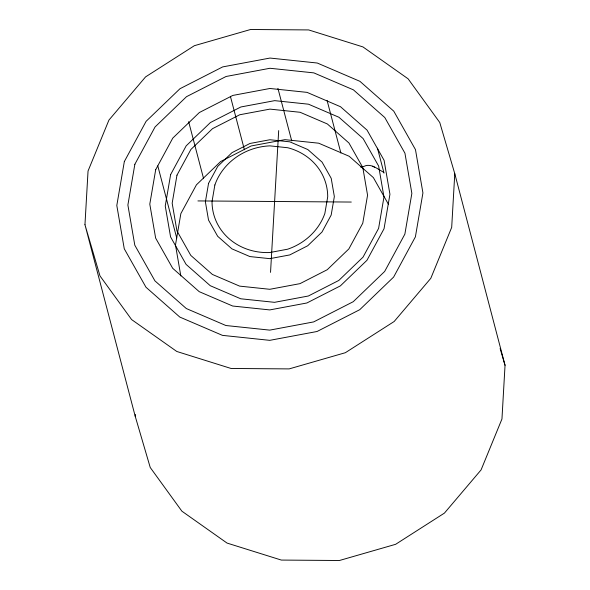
<?xml version="1.0" encoding="UTF-8"?>
<svg xmlns="http://www.w3.org/2000/svg" width="590" height="590" viewBox="0 0 590 590"><rect width="100%" height="100%" fill="white"/><g stroke="black" fill="none" stroke-linecap="round" stroke-linejoin="round"><path stroke-width="0.89" d="M84.96 224.702L88.043 171.012L108.929 120.087L145.568 76.899L194.376 45.688L250.573 29.5L308.659 29.928L362.946 46.92L408.118 78.824L439.764 122.506L454.779 173.696L505.04 365.298L501.957 418.989L481.071 469.913L444.432 513.101L395.625 544.312L339.427 560.5L281.342 560.072L227.054 543.08L181.882 511.176L150.236 467.494L135.221 416.304L84.96 224.702L99.968 275.891L131.614 319.581L176.794 351.478L231.081 368.477L289.159 368.898L345.356 352.709L394.164 321.498L430.803 278.318L451.689 227.386L454.779 173.696M135.221 416.304L135.331 414.482M270.537 272.374L278.687 130.604M360.549 167L363.882 166.417C370.904 162.729 377.895 169.419 383.758 172.295M197.923 200.925L351.293 202.053M372.784 166.166L374.643 167.317M388.434 204.28L373.367 177.59L349.192 156.276L318.718 143.2L284.926 139.653L251.126 145.973L220.631 161.549L196.418 184.847L180.857 213.595L175.481 244.983L180.813 275.921M500.121 348.528L505.04 365.298M377.46 148.164L384.009 173.113M327.096 100.455L340.887 153.039M277.927 88.36L291.726 140.936M230.395 96.317L244.422 149.786M188.645 121.68L203.609 178.711M157.796 165.879L176.734 238.058M124.335 161.557L116.805 205.475L124.261 248.781L145.973 287.234L179.81 317.073L222.459 335.371L269.755 340.342L317.059 331.492L359.738 309.698L393.626 277.079L415.397 236.848L422.927 192.923L415.471 149.617L393.759 111.163L359.922 81.324L317.273 63.027L269.984 58.056L222.681 66.906L179.994 88.707L146.106 121.319L124.335 161.557M134.859 164.278L127.883 205.025L134.8 245.197L154.934 280.87L186.322 308.548L225.889 325.518L269.763 330.127L313.644 321.919L353.24 301.704L384.673 271.444L404.873 234.119L411.857 193.38L404.939 153.201L384.798 117.528L353.41 89.85L313.843 72.88L269.977 68.27L226.088 76.479L186.492 96.694L155.059 126.953L134.859 164.278M155.701 169.669L149.794 204.125L155.642 238.094L172.671 268.266L199.221 291.667L232.681 306.026L269.778 309.92L306.889 302.98L340.371 285.885L366.958 260.293L384.038 228.728L389.938 194.272L384.09 160.303L367.061 130.132L340.519 106.731L307.058 92.372L269.955 88.478L232.851 95.418L199.361 112.52L172.782 138.104L155.701 169.669M170.628 174.588L165.252 205.976L170.576 236.915L186.086 264.394L210.261 285.707L240.735 298.783L274.527 302.331L308.327 296.01L338.822 280.434L363.034 257.137L378.596 228.389L383.972 197.001L378.64 166.063L363.13 138.584L338.955 117.27L308.481 104.194L274.689 100.647L240.89 106.967L210.394 122.543L186.182 145.841L170.628 174.588M176.971 175.171L172.169 203.203L176.926 230.852L190.784 255.396L212.385 274.439L239.606 286.12L269.792 289.292L299.986 283.643L327.236 269.726L348.867 248.914L362.762 223.227L367.563 195.194L362.806 167.553L348.948 143.001L327.354 123.959L300.126 112.284L269.94 109.113L239.746 114.755L212.503 128.672L190.872 149.484L176.971 175.171M208.558 183.343L205.386 201.846L208.528 220.085L217.673 236.288L231.929 248.855L249.894 256.569L269.822 258.656L289.749 254.932L307.729 245.75L322.007 232.01L331.174 215.055L334.346 196.559L331.204 178.313L322.059 162.11L307.81 149.543L289.838 141.836L269.918 139.742L249.99 143.466L232.003 152.648L217.732 166.387L208.558 183.343M214.871 184.972L212.031 201.573A58.152 53.041 -14.7 0 0 269.822 252.535L287.699 249.187A58.152 53.041 -14.7 0 0 324.861 213.425L327.708 196.824A58.152 53.041 -14.7 0 0 287.78 147.743L269.91 145.863A58.152 53.041 -14.7 0 0 214.871 184.972"/></g></svg>
